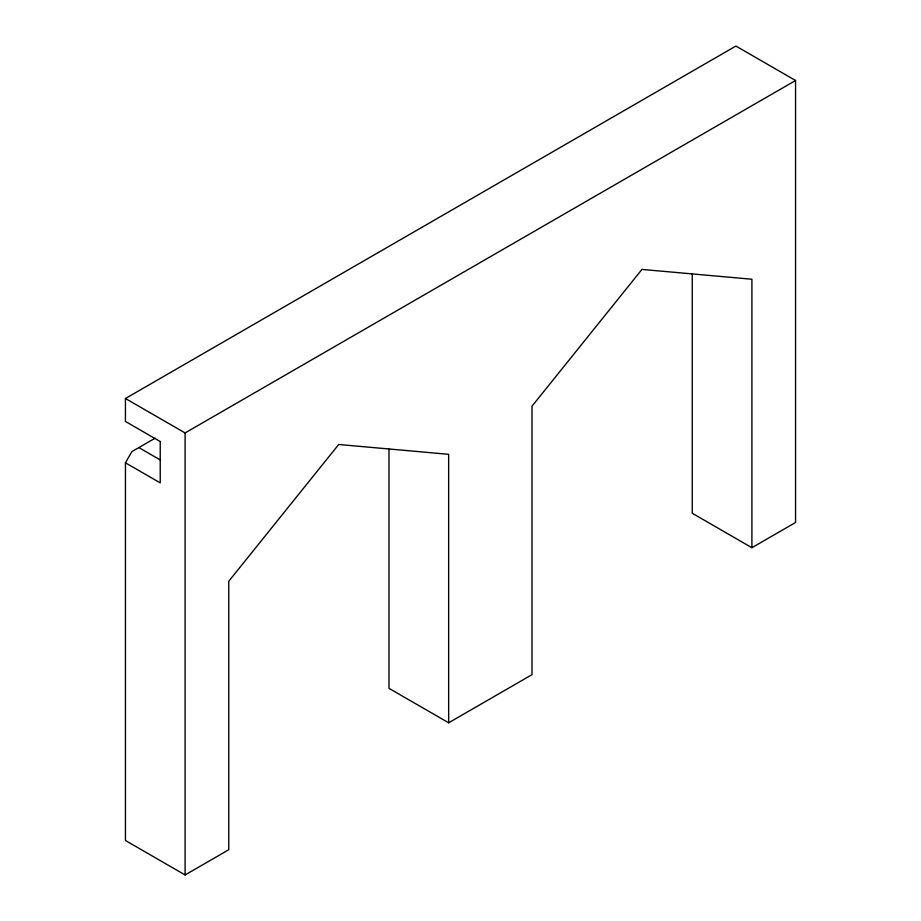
<?xml version="1.0" encoding="UTF-8"?>
<svg xmlns="http://www.w3.org/2000/svg" width="921" height="921" viewBox="0 0 921 921"><rect width="100%" height="100%" fill="white"/><g stroke="black" fill="none" stroke-linecap="round" stroke-linejoin="round"><path stroke-width="1.38" d="M388.996 448.585L388.996 688.344L448.654 722.789L448.654 454.318L338.709 444.486L228.753 581.266L228.753 849.738L185.098 874.95L125.44 840.505L125.44 462.791L131.899 451.601L155.062 438.235M160.542 441.735L125.44 421.461L125.44 398.505L735.902 46.05L795.56 80.495L795.56 522.495L751.904 547.707L692.247 513.262L692.247 273.502M125.44 398.505L185.098 432.939L795.56 80.495M448.654 722.789L532.004 674.667L532.004 406.196L641.949 269.416L751.904 279.236L751.904 547.707M138.864 447.583L160.542 460.097M125.44 462.791L160.231 482.88L160.231 441.55M185.098 432.939L185.098 874.95"/></g></svg>
